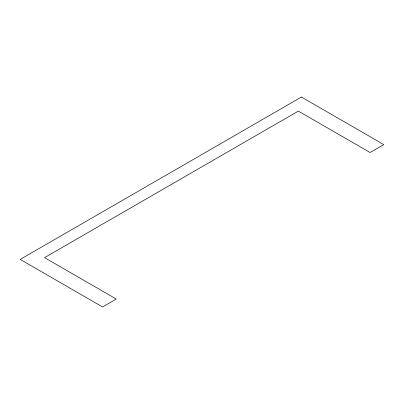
<?xml version="1.0" encoding="UTF-8"?>
<svg xmlns="http://www.w3.org/2000/svg" width="404" height="404" viewBox="0 0 404 404"><rect width="100%" height="100%" fill="white"/><g stroke="black" fill="none" stroke-linecap="round" stroke-linejoin="round"><path stroke-width="0.61" d="M301.435 97.041L20.2 259.408L102.566 306.959L116.276 299.046L44.561 257.641L298.374 111.105L370.089 152.51L383.8 144.592L301.435 97.041"/></g></svg>
